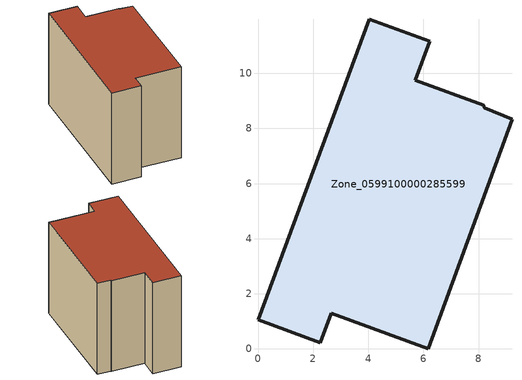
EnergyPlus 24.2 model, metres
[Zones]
Zone_0599100000285599
 floor ground (C_G): 2.26,0.23 0,1.06 4.04,11.97 6.22,11.16 5.7,9.75 8.2,8.85 8.21,8.75 9.21,8.33 6.17,0 2.65,1.29 z3.35
 wall outside (C_F): 6.22,11.16 4.04,11.97 0,1.06 2.26,0.23 2.65,1.29 6.17,0 9.21,8.33 8.21,8.75 8.2,8.85 5.7,9.75 6.22,11.16 z3.35:11.46
 roof outside (C_R): 9.21,8.33 8.21,8.75 8.2,8.85 5.7,9.75 6.22,11.16 4.04,11.97 0,1.06 2.26,0.23 2.65,1.29 6.17,0 z11.46
[BUILDING]
Pand.0599100000285599: North Axis=0; Terrain=City; Loads Convergence Tolerance Value=0.04; Temperature Convergence Tolerance Value=0.4; Solar Distribution=FullExterior; Maximum Number of Warmup Days=25; Minimum Number of Warmup Days=1
[Site:Location]
Rotterdam.The.Hague.AP_ZH_NLD Design_Conditions: Latitude=51.96; Longitude=4.45; Time Zone=1; Elevation=-4.5
[SITE:GROUNDTEMPERATURE:BUILDINGSURFACE]
18, 18, 18, 18, 18, 18, 18, 18, 18, 18, 18, 18
[MATERIAL] Thermal Absorptance=0.9; Solar Absorptance=0.7; Visible Absorptance=0.7
Name | Roughness | Thickness | Conductivity | Density | Specific Heat
G.TC.1946-1964 | MediumSmooth | 0.15 | 1 | 540 | 1210
F.TC.1946-1964 | Rough | 0.3 | 0.857143 | 1920 | 840
R.TC.1946-1964 | MediumRough | 0.2 | 0.235294 | 1500 | 1000
[CONSTRUCTION]
C_G: G.TC.1946-1964
C_F: F.TC.1946-1964
C_R: R.TC.1946-1964
[ZONE]
Zone_0599100000285599: Type=1; Multiplier=1; Ceiling Height=Autocalculate; Volume=Autocalculate; Floor Area=autocalculate; Part of Total Floor Area=Yes
[ZONEINFILTRATION:DESIGNFLOWRATE]
Infil_Zone_0599100000285599: Zone or ZoneList or Space or SpaceList=Zone_0599100000285599; Schedule=AlwaysOn; Design Flow Rate Calculation Method=Flow/Area; Flow Rate per Floor Area=0.003; Constant Term Coefficient=1; Temperature Term Coefficient=0; Velocity Term Coefficient=0; Velocity Squared Term Coefficient=0
[HVACTEMPLATE:ZONE:IDEALLOADSAIRSYSTEM]
Zone_0599100000285599: Maximum Heating Supply Air Temperature=50; Minimum Cooling Supply Air Temperature=13; Maximum Heating Supply Air Humidity Ratio=0.0156; Minimum Cooling Supply Air Humidity Ratio=0.0077; Heating Limit=NoLimit; Cooling Limit=NoLimit; Dehumidification Control Type=ConstantSensibleHeatRatio; Cooling Sensible Heat Ratio=0.7; Dehumidification Setpoint=60; Humidification Control Type=None; Humidification Setpoint=30; Outdoor Air Method=None; Outdoor Air Flow Rate per Person=0.00944; Outdoor Air Flow Rate per Zone Floor Area=0; Outdoor Air Flow Rate per Zone=0; Demand Controlled Ventilation Type=None; Outdoor Air Economizer Type=NoEconomizer; Heat Recovery Type=None; Sensible Heat Recovery Effectiveness=0.7; Latent Heat Recovery Effectiveness=0.65
[ZONECONTROL:THERMOSTAT]
ThermostatControl_Zone_0599100000285599: Zone or ZoneList=Zone_0599100000285599; Control Type Schedule=DualSetpointControlType; Control 1=Thermostat_Zone_0599100000285599; Temperature Difference Between Cutout And Setpoint=0
[THERMOSTATSETPOINT:DUALSETPOINT]
Thermostat_Zone_0599100000285599: Heating Setpoint Temperature Schedule=HeatingSetpoint_Zone_0599100000285599; Cooling Setpoint Temperature Schedule=CoolingSetpoint_Zone_0599100000285599
[SCHEDULE:COMPACT]
HeatingSetpoint_Zone_0599100000285599: Through: 12/31, For: AllDays, Until: 24:00, 21
CoolingSetpoint_Zone_0599100000285599: Through: 12/31, For: AllDays, Until: 24:00, 24
DualSetpointControlType: Through: 12/31, For: AllDays, Until: 24:00, 4
AlwaysOn: Through: 12/31, For: AllDays, Until: 24:00, 1
